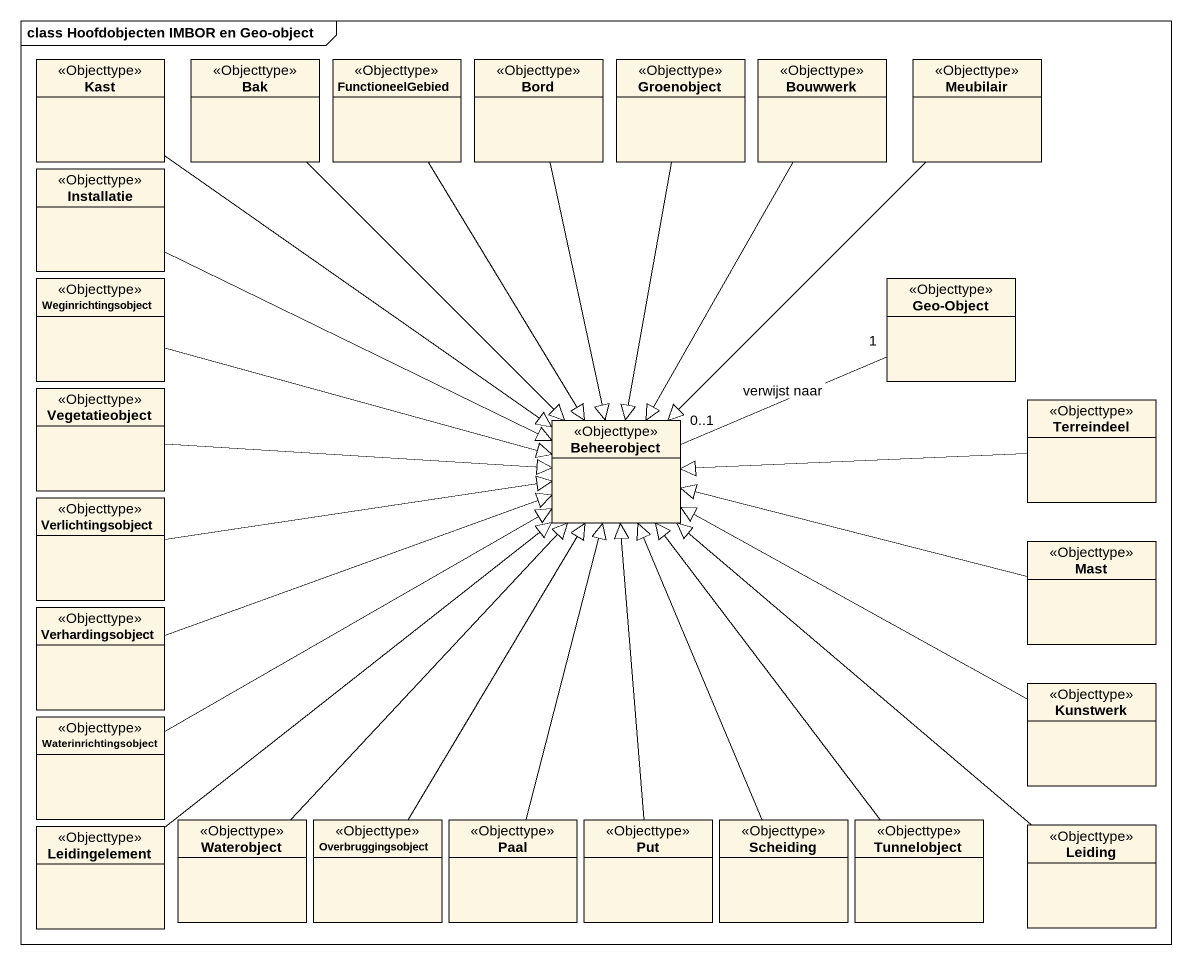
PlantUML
@startuml
mainframe class Hoofdobjecten IMBOR en Geo-object
hide circle
hide empty members
class Kast <<Objecttype>>
class Bak <<Objecttype>>
class FunctioneelGebied <<Objecttype>>
class Bord <<Objecttype>>
class Groenobject <<Objecttype>>
class Bouwwerk <<Objecttype>>
class Meubilair <<Objecttype>>
class Installatie <<Objecttype>>
class Weginrichtingsobject <<Objecttype>>
class "Geo-Object" as Geo_Object <<Objecttype>>
class Vegetatieobject <<Objecttype>>
class Beheerobject <<Objecttype>>
class Terreindeel <<Objecttype>>
class Verlichtingsobject <<Objecttype>>
class Mast <<Objecttype>>
class Verhardingsobject <<Objecttype>>
class Kunstwerk <<Objecttype>>
class Waterinrichtingsobject <<Objecttype>>
class Leidingelement <<Objecttype>>
class Waterobject <<Objecttype>>
class Overbruggingsobject <<Objecttype>>
class Paal <<Objecttype>>
class Put <<Objecttype>>
class Scheiding <<Objecttype>>
class Tunnelobject <<Objecttype>>
class Leiding <<Objecttype>>
Kast --|> Beheerobject
Bak --|> Beheerobject
FunctioneelGebied --|> Beheerobject
Bord --|> Beheerobject
Groenobject --|> Beheerobject
Bouwwerk --|> Beheerobject
Meubilair --|> Beheerobject
Installatie -right-|> Beheerobject
Weginrichtingsobject -right-|> Beheerobject
Geo_Object "1" -left- "0..1" Beheerobject : verwijst naar
Vegetatieobject -right-|> Beheerobject
Terreindeel -left-|> Beheerobject
Verlichtingsobject -right-|> Beheerobject
Mast -left-|> Beheerobject
Verhardingsobject -right-|> Beheerobject
Kunstwerk -left-|> Beheerobject
Waterinrichtingsobject -right-|> Beheerobject
Leidingelement -up-|> Beheerobject
Waterobject -up-|> Beheerobject
Overbruggingsobject -up-|> Beheerobject
Paal -up-|> Beheerobject
Put -up-|> Beheerobject
Scheiding -up-|> Beheerobject
Tunnelobject -up-|> Beheerobject
Leiding -up-|> Beheerobject
@enduml
